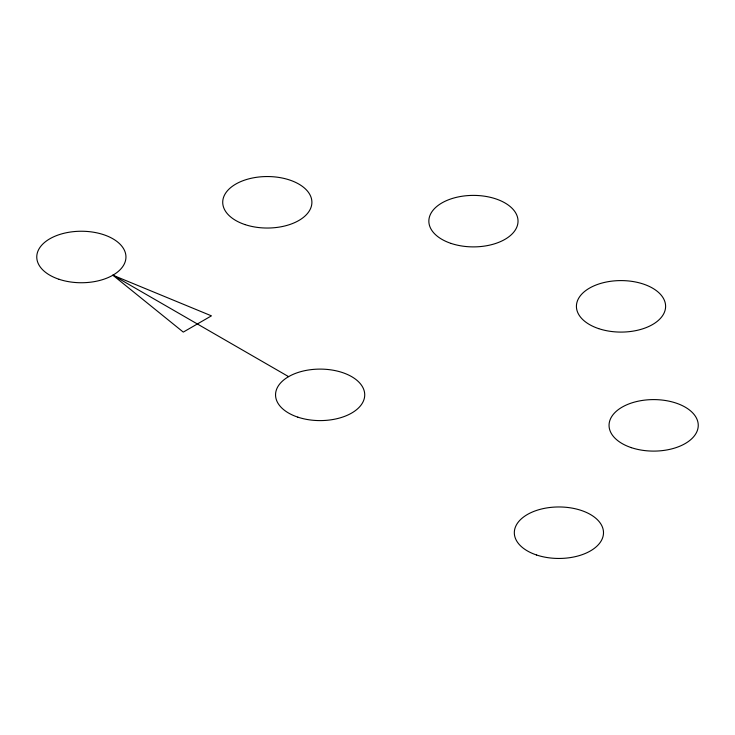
<?xml version="1.0" encoding="UTF-8"?>
<svg xmlns="http://www.w3.org/2000/svg" width="735" height="735" viewBox="0 0 735 735"><rect width="100%" height="100%" fill="white"/><g stroke="black" fill="none" stroke-linecap="round" stroke-linejoin="round"><path stroke-width="1.1" d="M112.887 275.202L211.441 315.848L183.281 332.101L112.887 275.202L288.589 376.642M297.831 417.149A44.596 25.753 0 0 0 364.725 394.851A44.596 25.753 0 0 0 297.831 372.553A44.596 25.753 0 0 0 297.831 417.149M536.605 555.008A44.596 25.753 0 0 0 603.499 532.71A44.596 25.753 0 0 0 536.605 510.412A44.596 25.753 0 0 0 536.605 555.008M631.347 447.652A44.596 25.753 0 0 0 698.25 425.354A44.596 25.753 0 0 0 631.347 403.046A44.596 25.753 0 0 0 631.347 447.652M598.703 328.637A44.596 25.753 0 0 0 665.607 306.339A44.596 25.753 0 0 0 598.703 284.041A44.596 25.753 0 0 0 598.703 328.637M451.134 243.441A44.596 25.753 0 0 0 518.028 221.143A44.596 25.753 0 0 0 451.134 198.845A44.596 25.753 0 0 0 451.134 243.441M245.003 224.588A44.596 25.753 0 0 0 311.897 202.29A44.596 25.753 0 0 0 245.003 179.992A44.596 25.753 0 0 0 245.003 224.588M59.048 279.291A44.596 25.753 0 0 0 125.951 256.993A44.596 25.753 0 0 0 59.048 234.695A44.596 25.753 0 0 0 59.048 279.291"/></g></svg>
